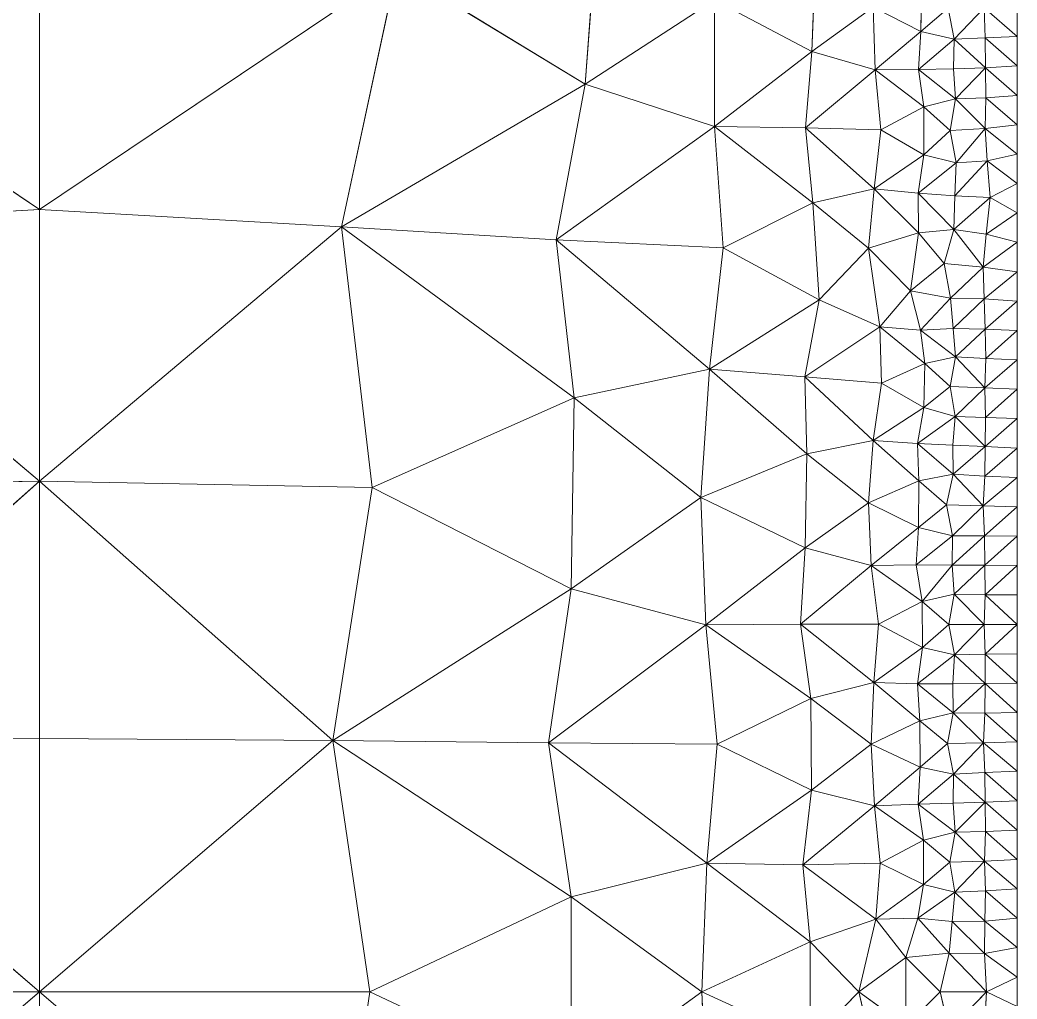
# Model space of a CAD drawing. Header units: metres. Extents: x 0 to 8, y 0 to 4.
# Drawn here: x 6.98 to 8, y 1.992 to 2.994 of the extents above; entities that cross this region are included whole.
import ezdxf

# ---------------------------------------------------------------- set-up
doc = ezdxf.new("R2010")
doc.units = ezdxf.units.M
doc.header["$MEASUREMENT"] = 0
doc.layers.add('losas-1', color=7, linetype='Continuous', lineweight=0)

msp = doc.modelspace()

# ---------------------------------------------------------------- linework, layer by layer
at = {"layer": 'losas-1'}
for p, q in [((8, 0), (8, 4)), ((7, 2.8006), (7, 3.1178)), ((7.5725, 3.1178), (7.5581, 2.9287)), ((7.7937, 3.0567), (7.7901, 2.9621)), ((6.6346, 3.0463), (7, 2.8006)), ((7.3654, 3.0463), (7, 2.8006)), ((7.3089, 2.7827), (7.3654, 3.0463)), ((7.5581, 2.9287), (7.3654, 3.0463)), ((7.9023, 3.0305), (7.9016, 2.9825)), ((7.6904, 3.015), (7.5581, 2.9287)), ((7.6905, 2.8855), (7.6904, 3.015)), ((7.7901, 2.9621), (7.6904, 3.015)), ((7.8528, 3.0075), (7.7901, 2.9621)), ((7.8548, 2.9433), (7.8528, 3.0075)), ((7.9016, 2.9825), (7.8528, 3.0075)), ((7.9296, 3.0065), (7.9016, 2.9825)), ((7.9355, 2.9749), (7.9296, 3.0065)), ((7.9662, 3.0068), (7.9355, 2.9749)), ((7.9662, 3.0068), (8, 2.9774)), ((7.9662, 3.0068), (7.9674, 2.9761)), ((7.9016, 2.9825), (7.8548, 2.9433)), ((7.8991, 2.9438), (7.9016, 2.9825)), ((7.9355, 2.9749), (7.9016, 2.9825)), ((7.9355, 2.9749), (7.8991, 2.9438)), ((7.935, 2.9444), (7.9355, 2.9749)), ((7.9674, 2.9761), (7.9355, 2.9749)), ((7.9355, 2.9749), (7.9677, 2.9456)), ((8, 2.9774), (7.9674, 2.9761)), ((7.9674, 2.9761), (8, 2.9474)), ((7.9674, 2.9761), (7.9677, 2.9456)), ((7.7901, 2.9621), (7.6905, 2.8855)), ((7.7835, 2.884), (7.7901, 2.9621)), ((7.8548, 2.9433), (7.7901, 2.9621)), ((7.8548, 2.9433), (7.7835, 2.884)), ((7.8991, 2.9438), (7.8548, 2.9433)), ((7.8605, 2.8819), (7.8548, 2.9433)), ((7.8548, 2.9433), (7.9045, 2.9055)), ((7.935, 2.9444), (7.8991, 2.9438)), ((7.9045, 2.9055), (7.8991, 2.9438)), ((7.8991, 2.9438), (7.937, 2.9137)), ((7.9677, 2.9456), (7.935, 2.9444)), ((7.937, 2.9137), (7.935, 2.9444)), ((7.9677, 2.9456), (7.937, 2.9137)), ((8, 2.9474), (7.9677, 2.9456)), ((7.9677, 2.9456), (8, 2.9173)), ((7.9677, 2.9456), (7.9681, 2.9149)), ((7.5581, 2.9287), (7.3089, 2.7827)), ((7.5581, 2.9287), (7.5285, 2.7696)), ((7.6905, 2.8855), (7.5581, 2.9287)), ((8, 2.9173), (7.9681, 2.9149)), ((7.937, 2.9137), (7.9045, 2.9055)), ((7.9317, 2.8813), (7.937, 2.9137)), ((7.9681, 2.9149), (7.937, 2.9137)), ((7.937, 2.9137), (7.9674, 2.8834)), ((7.9681, 2.9149), (7.9674, 2.8834)), ((7.9681, 2.9149), (8, 2.8872)), ((7.9045, 2.9055), (7.8605, 2.8819)), ((7.9317, 2.8813), (7.9045, 2.9055)), ((7.9045, 2.9055), (7.9046, 2.8565)), ((8, 2.8872), (7.9674, 2.8834)), ((7.6905, 2.8855), (7.5285, 2.7696)), ((7.6992, 2.7612), (7.6905, 2.8855)), ((7.6905, 2.8855), (7.7912, 2.8072)), ((7.7835, 2.884), (7.6905, 2.8855)), ((7.7912, 2.8072), (7.7835, 2.884)), ((7.7835, 2.884), (7.8539, 2.8215)), ((7.8605, 2.8819), (7.7835, 2.884)), ((7.8539, 2.8215), (7.8605, 2.8819)), ((7.9046, 2.8565), (7.8605, 2.8819)), ((7.9317, 2.8813), (7.9046, 2.8565)), ((7.9674, 2.8834), (7.9317, 2.8813)), ((7.9378, 2.8482), (7.9317, 2.8813)), ((7.9674, 2.8834), (7.9378, 2.8482)), ((7.9674, 2.8834), (8, 2.8571)), ((7.9674, 2.8834), (7.9695, 2.8503)), ((7.9046, 2.8565), (7.8539, 2.8215)), ((7.8987, 2.8171), (7.9046, 2.8565)), ((7.9378, 2.8482), (7.9046, 2.8565)), ((8, 2.8571), (7.9695, 2.8503)), ((7.9378, 2.8482), (7.8987, 2.8171)), ((7.9695, 2.8503), (7.9362, 2.8145)), ((7.9362, 2.8145), (7.9378, 2.8482)), ((7.9695, 2.8503), (7.9378, 2.8482)), ((7.9695, 2.8503), (8, 2.8271)), ((7.9695, 2.8503), (7.9724, 2.8128)), ((8, 2.8271), (7.9724, 2.8128)), ((7.8539, 2.8215), (7.7912, 2.8072)), ((7.8539, 2.8215), (7.8482, 2.7608)), ((7.8992, 2.7766), (7.8539, 2.8215)), ((7.8987, 2.8171), (7.8539, 2.8215)), ((7.8992, 2.7766), (7.8987, 2.8171)), ((7.8987, 2.8171), (7.9352, 2.7801)), ((7.9362, 2.8145), (7.8987, 2.8171)), ((7.7912, 2.8072), (7.6992, 2.7612)), ((7.8482, 2.7608), (7.7912, 2.8072)), ((7.7912, 2.8072), (7.7977, 2.7079)), ((7.9352, 2.7801), (7.9362, 2.8145)), ((7.9724, 2.8128), (7.9352, 2.7801)), ((7.9724, 2.8128), (7.9362, 2.8145)), ((7.9724, 2.8128), (7.9683, 2.7754)), ((8, 2.797), (7.9724, 2.8128)), ((7, 2.8006), (6.6911, 2.7827)), ((7, 2.5225), (7, 2.8006)), ((7.3089, 2.7827), (7, 2.8006)), ((8, 2.797), (7.9683, 2.7754)), ((6.6911, 2.7827), (7, 2.5225)), ((7, 2.5225), (7.3089, 2.7827)), ((7.3089, 2.7827), (7.5469, 2.6076)), ((7.5285, 2.7696), (7.3089, 2.7827)), ((7.3089, 2.7827), (7.3403, 2.516)), ((7.8992, 2.7766), (7.8482, 2.7608)), ((7.8992, 2.7766), (7.891, 2.7174)), ((7.9352, 2.7801), (7.8992, 2.7766)), ((7.9256, 2.7454), (7.8992, 2.7766)), ((7.9352, 2.7801), (7.9256, 2.7454)), ((7.9352, 2.7801), (7.9652, 2.7416)), ((7.9683, 2.7754), (7.9352, 2.7801)), ((7.9683, 2.7754), (7.9652, 2.7416)), ((8, 2.7669), (7.9683, 2.7754)), ((7.5285, 2.7696), (7.6854, 2.637)), ((7.6992, 2.7612), (7.5285, 2.7696)), ((7.5285, 2.7696), (7.5469, 2.6076)), ((7.9652, 2.7416), (8, 2.7669)), ((7.6854, 2.637), (7.6992, 2.7612)), ((7.7977, 2.7079), (7.6992, 2.7612)), ((7.8482, 2.7608), (7.7977, 2.7079)), ((7.8482, 2.7608), (7.8597, 2.6804)), ((7.891, 2.7174), (7.8482, 2.7608)), ((7.9256, 2.7454), (7.891, 2.7174)), ((7.932, 2.7097), (7.9256, 2.7454)), ((7.9652, 2.7416), (7.9256, 2.7454)), ((7.9652, 2.7416), (7.932, 2.7097)), ((8, 2.7368), (7.9652, 2.7416)), ((7.9652, 2.7416), (7.9663, 2.7091)), ((7.9663, 2.7091), (8, 2.7368)), ((7.8597, 2.6804), (7.891, 2.7174)), ((7.9011, 2.6771), (7.891, 2.7174)), ((7.932, 2.7097), (7.891, 2.7174)), ((7.7977, 2.7079), (7.6854, 2.637)), ((7.7977, 2.7079), (7.7828, 2.6294)), ((7.8597, 2.6804), (7.7977, 2.7079)), ((7.932, 2.7097), (7.9011, 2.6771)), ((7.9346, 2.6787), (7.932, 2.7097)), ((7.9663, 2.7091), (7.932, 2.7097)), ((7.9663, 2.7091), (7.9346, 2.6787)), ((8, 2.7068), (7.9663, 2.7091)), ((7.9663, 2.7091), (7.9673, 2.6782)), ((7.9673, 2.6782), (8, 2.7068)), ((7.8597, 2.6804), (7.7828, 2.6294)), ((7.8612, 2.6229), (7.8597, 2.6804)), ((7.8597, 2.6804), (7.9055, 2.6428)), ((7.9011, 2.6771), (7.8597, 2.6804)), ((7.9346, 2.6787), (7.9011, 2.6771)), ((7.9055, 2.6428), (7.9011, 2.6771)), ((7.9011, 2.6771), (7.9371, 2.6496)), ((7.9371, 2.6496), (7.9346, 2.6787)), ((7.9673, 2.6782), (7.9346, 2.6787)), ((7.9673, 2.6782), (7.9371, 2.6496)), ((8, 2.6767), (7.9673, 2.6782)), ((7.9673, 2.6782), (7.968, 2.6481)), ((7.968, 2.6481), (8, 2.6767)), ((7.9055, 2.6428), (7.8612, 2.6229)), ((7.9055, 2.6428), (7.9045, 2.5977)), ((7.9371, 2.6496), (7.9055, 2.6428)), ((7.9315, 2.6195), (7.9055, 2.6428)), ((7.9315, 2.6195), (7.9371, 2.6496)), ((7.9371, 2.6496), (7.9669, 2.618)), ((7.968, 2.6481), (7.9371, 2.6496)), ((7.968, 2.6481), (7.9669, 2.618)), ((7.9669, 2.618), (8, 2.6466)), ((8, 2.6466), (7.968, 2.6481)), ((7.5469, 2.6076), (7.6854, 2.637)), ((7.6854, 2.637), (7.6766, 2.5059)), ((7.7848, 2.5503), (7.6854, 2.637)), ((7.7828, 2.6294), (7.6854, 2.637)), ((7.7828, 2.6294), (7.8527, 2.5641)), ((7.8612, 2.6229), (7.7828, 2.6294)), ((7.7828, 2.6294), (7.7848, 2.5503)), ((7.8527, 2.5641), (7.8612, 2.6229)), ((7.9045, 2.5977), (7.8612, 2.6229)), ((7.9315, 2.6195), (7.9045, 2.5977)), ((7.9366, 2.5888), (7.9315, 2.6195)), ((7.9669, 2.618), (7.9315, 2.6195)), ((7.9669, 2.618), (7.9366, 2.5888)), ((8, 2.6165), (7.9669, 2.618)), ((7.9669, 2.618), (7.9678, 2.5878)), ((7.9678, 2.5878), (8, 2.6165)), ((7.5469, 2.6076), (7.3403, 2.516)), ((7.5469, 2.6076), (7.544, 2.4123)), ((7.6766, 2.5059), (7.5469, 2.6076)), ((7.9045, 2.5977), (7.8527, 2.5641)), ((7.898, 2.5611), (7.9045, 2.5977)), ((7.9366, 2.5888), (7.9045, 2.5977)), ((7.9366, 2.5888), (7.898, 2.5611)), ((7.9343, 2.5594), (7.9366, 2.5888)), ((7.9366, 2.5888), (7.9674, 2.5579)), ((7.9678, 2.5878), (7.9366, 2.5888)), ((7.9678, 2.5878), (7.9674, 2.5579)), ((7.9674, 2.5579), (8, 2.5865)), ((8, 2.5865), (7.9678, 2.5878)), ((7.7848, 2.5503), (7.8527, 2.5641)), ((7.8527, 2.5641), (7.8479, 2.5004)), ((7.8996, 2.5229), (7.8527, 2.5641)), ((7.898, 2.5611), (7.8527, 2.5641)), ((7.8996, 2.5229), (7.898, 2.5611)), ((7.898, 2.5611), (7.9345, 2.5295)), ((7.9343, 2.5594), (7.898, 2.5611)), ((7.7848, 2.5503), (7.6766, 2.5059)), ((7.7848, 2.5503), (7.7833, 2.4544)), ((7.8479, 2.5004), (7.7848, 2.5503)), ((7.9345, 2.5295), (7.9343, 2.5594)), ((7.9674, 2.5579), (7.9343, 2.5594)), ((7.9674, 2.5579), (7.9345, 2.5295)), ((7.9674, 2.5579), (7.9669, 2.5277)), ((7.9669, 2.5277), (8, 2.5564)), ((8, 2.5564), (7.9674, 2.5579)), ((7, 2.5225), (6.6597, 2.516)), ((7, 2.5225), (6.6999, 2.2572)), ((7, 2.259), (7, 2.5225)), ((7, 2.5225), (7.3001, 2.2572)), ((7.3403, 2.516), (7, 2.5225)), ((7.8996, 2.5229), (7.8479, 2.5004)), ((7.8996, 2.5229), (7.8992, 2.475)), ((7.9345, 2.5295), (7.8996, 2.5229)), ((7.9279, 2.4983), (7.8996, 2.5229)), ((7.9345, 2.5295), (7.9279, 2.4983)), ((7.9345, 2.5295), (7.9655, 2.4972)), ((7.9669, 2.5277), (7.9345, 2.5295)), ((7.9669, 2.5277), (7.9655, 2.4972)), ((7.9655, 2.4972), (8, 2.5263)), ((8, 2.5263), (7.9669, 2.5277)), ((7.3001, 2.2572), (7.3403, 2.516)), ((7.544, 2.4123), (7.3403, 2.516)), ((7.6766, 2.5059), (7.544, 2.4123)), ((7.6816, 2.3754), (7.6766, 2.5059)), ((7.7833, 2.4544), (7.6766, 2.5059)), ((7.8479, 2.5004), (7.7833, 2.4544)), ((7.8509, 2.4363), (7.8479, 2.5004)), ((7.8992, 2.475), (7.8479, 2.5004)), ((7.9279, 2.4983), (7.8992, 2.475)), ((7.9341, 2.4666), (7.9279, 2.4983)), ((7.9655, 2.4972), (7.9279, 2.4983)), ((7.9655, 2.4972), (7.9341, 2.4666)), ((8, 2.4962), (7.9655, 2.4972)), ((7.9655, 2.4972), (7.9667, 2.4666)), ((7.9667, 2.4666), (8, 2.4962)), ((7.8992, 2.475), (7.8509, 2.4363)), ((7.8992, 2.475), (7.8969, 2.4367)), ((7.9341, 2.4666), (7.8992, 2.475)), ((7.9341, 2.4666), (7.8969, 2.4367)), ((7.9336, 2.4366), (7.9341, 2.4666)), ((7.9667, 2.4666), (7.9336, 2.4366)), ((7.9667, 2.4666), (7.9341, 2.4666)), ((8, 2.4662), (7.9667, 2.4666)), ((7.9667, 2.4666), (7.967, 2.4364)), ((7.967, 2.4364), (8, 2.4662)), ((7.7833, 2.4544), (7.6816, 2.3754)), ((7.7833, 2.4544), (7.7784, 2.3763)), ((7.8509, 2.4363), (7.7833, 2.4544)), ((7.8509, 2.4363), (7.7784, 2.3763)), ((7.8969, 2.4367), (7.8509, 2.4363)), ((7.8581, 2.376), (7.8509, 2.4363)), ((7.8509, 2.4363), (7.9028, 2.3993)), ((7.9336, 2.4366), (7.8969, 2.4367)), ((7.8969, 2.4367), (7.9028, 2.3993)), ((7.9336, 2.4366), (7.9028, 2.3993)), ((7.9357, 2.4068), (7.9336, 2.4366)), ((7.967, 2.4364), (7.9336, 2.4366)), ((7.967, 2.4364), (7.9357, 2.4068)), ((7.9674, 2.4062), (7.967, 2.4364)), ((8, 2.4361), (7.967, 2.4364)), ((7.9674, 2.4062), (8, 2.4361)), ((7.544, 2.4123), (7.3001, 2.2572)), ((7.544, 2.4123), (7.5208, 2.2548)), ((7.6816, 2.3754), (7.544, 2.4123)), ((7.9028, 2.3993), (7.8581, 2.376)), ((7.9028, 2.3993), (7.9357, 2.4068)), ((7.9302, 2.3758), (7.9028, 2.3993)), ((7.9028, 2.3993), (7.9032, 2.3524)), ((7.9357, 2.4068), (7.9302, 2.3758)), ((7.9357, 2.4068), (7.9664, 2.3758)), ((7.9674, 2.4062), (7.9357, 2.4068)), ((7.9664, 2.3758), (7.9674, 2.4062)), ((8, 2.406), (7.9674, 2.4062)), ((7.9674, 2.4062), (8, 2.3759)), ((7.6816, 2.3754), (7.5208, 2.2548)), ((7.7784, 2.3763), (7.6816, 2.3754)), ((7.6933, 2.2534), (7.6816, 2.3754)), ((7.7889, 2.2999), (7.6816, 2.3754)), ((7.7784, 2.3763), (7.8534, 2.3163)), ((7.8581, 2.376), (7.7784, 2.3763)), ((7.7784, 2.3763), (7.7889, 2.2999)), ((7.8534, 2.3163), (7.8581, 2.376)), ((7.9032, 2.3524), (7.8581, 2.376)), ((7.9302, 2.3758), (7.9032, 2.3524)), ((7.9664, 2.3758), (7.9302, 2.3758)), ((7.9302, 2.3758), (7.936, 2.3448)), ((7.9664, 2.3758), (7.936, 2.3448)), ((8, 2.3759), (7.9664, 2.3758)), ((7.9675, 2.3455), (7.9664, 2.3758)), ((7.9675, 2.3455), (8, 2.3759)), ((7.9032, 2.3524), (7.8534, 2.3163)), ((7.9032, 2.3524), (7.8981, 2.3152)), ((7.936, 2.3448), (7.9032, 2.3524)), ((7.936, 2.3448), (7.8981, 2.3152)), ((7.9342, 2.3152), (7.936, 2.3448)), ((7.936, 2.3448), (7.9675, 2.3455)), ((7.936, 2.3448), (7.9673, 2.3154)), ((7.9675, 2.3455), (7.9673, 2.3154)), ((8, 2.3459), (7.9675, 2.3455)), ((7.9675, 2.3455), (8, 2.3158)), ((7.7889, 2.2999), (7.8534, 2.3163)), ((7.8534, 2.3163), (7.8508, 2.2532)), ((7.9007, 2.2773), (7.8534, 2.3163)), ((7.8981, 2.3152), (7.8534, 2.3163)), ((8, 2.3158), (7.9673, 2.3154)), ((7.8981, 2.3152), (7.9348, 2.2853)), ((7.9342, 2.3152), (7.8981, 2.3152)), ((7.8981, 2.3152), (7.9007, 2.2773)), ((7.9673, 2.3154), (7.9342, 2.3152)), ((7.9348, 2.2853), (7.9342, 2.3152)), ((7.9673, 2.3154), (7.9348, 2.2853)), ((7.9673, 2.3154), (7.9671, 2.2852)), ((7.9673, 2.3154), (8, 2.2857)), ((7.7889, 2.2999), (7.6933, 2.2534)), ((7.8508, 2.2532), (7.7889, 2.2999)), ((7.7889, 2.2999), (7.7898, 2.2063)), ((7.9007, 2.2773), (7.9348, 2.2853)), ((7.9348, 2.2853), (7.9288, 2.2539)), ((7.9348, 2.2853), (7.9658, 2.2547)), ((7.9671, 2.2852), (7.9348, 2.2853)), ((7.9671, 2.2852), (7.9658, 2.2547)), ((8, 2.2857), (7.9671, 2.2852)), ((7.9671, 2.2852), (8, 2.2556)), ((7.9007, 2.2773), (7.8508, 2.2532)), ((7.9288, 2.2539), (7.9007, 2.2773)), ((7.9007, 2.2773), (7.9009, 2.2297)), ((7, 2.259), (6.6999, 2.2572)), ((6.6999, 2.2572), (7, 2)), ((7, 2), (7, 2.259)), ((7.3001, 2.2572), (7, 2.259)), ((7, 2), (7.3001, 2.2572)), ((7.3001, 2.2572), (7.338, 2)), ((7.5439, 2.097), (7.3001, 2.2572)), ((7.5208, 2.2548), (7.3001, 2.2572)), ((7.5208, 2.2548), (7.6828, 2.1315)), ((7.6933, 2.2534), (7.5208, 2.2548)), ((7.5208, 2.2548), (7.5439, 2.097)), ((7.9658, 2.2547), (7.9288, 2.2539)), ((7.9658, 2.2547), (7.9351, 2.2227)), ((8, 2.2556), (7.9658, 2.2547)), ((7.9658, 2.2547), (8, 2.2256)), ((7.9658, 2.2547), (7.9672, 2.2242)), ((7.6828, 2.1315), (7.6933, 2.2534)), ((7.7898, 2.2063), (7.6933, 2.2534)), ((7.8508, 2.2532), (7.7898, 2.2063)), ((7.8543, 2.1903), (7.8508, 2.2532)), ((7.9009, 2.2297), (7.8508, 2.2532)), ((7.9288, 2.2539), (7.9009, 2.2297)), ((7.9351, 2.2227), (7.9288, 2.2539)), ((7.9009, 2.2297), (7.8543, 2.1903)), ((7.8987, 2.1919), (7.9009, 2.2297)), ((7.9351, 2.2227), (7.9009, 2.2297)), ((7.9672, 2.2242), (7.9351, 2.2227)), ((8, 2.2256), (7.9672, 2.2242)), ((7.9672, 2.2242), (8, 2.1955)), ((7.9672, 2.2242), (7.9675, 2.1941)), ((7.9351, 2.2227), (7.8987, 2.1919)), ((7.9346, 2.1928), (7.9351, 2.2227)), ((7.9351, 2.2227), (7.9675, 2.1941)), ((7.7898, 2.2063), (7.6828, 2.1315)), ((7.7898, 2.2063), (7.7809, 2.1299)), ((7.8543, 2.1903), (7.7898, 2.2063)), ((7.9675, 2.1941), (7.9346, 2.1928)), ((7.9675, 2.1941), (7.9366, 2.1633)), ((8, 2.1955), (7.9675, 2.1941)), ((7.9675, 2.1941), (8, 2.1654)), ((7.9675, 2.1941), (7.9678, 2.164)), ((7.8543, 2.1903), (7.7809, 2.1299)), ((7.8987, 2.1919), (7.8543, 2.1903)), ((7.8601, 2.1317), (7.8543, 2.1903)), ((7.8543, 2.1903), (7.9043, 2.1551)), ((7.9346, 2.1928), (7.8987, 2.1919)), ((7.9043, 2.1551), (7.8987, 2.1919)), ((7.8987, 2.1919), (7.9366, 2.1633)), ((7.9366, 2.1633), (7.9346, 2.1928)), ((7.9366, 2.1633), (7.9043, 2.1551)), ((7.9366, 2.1633), (7.9311, 2.1325)), ((7.9678, 2.164), (7.9366, 2.1633)), ((7.9366, 2.1633), (7.9668, 2.1337)), ((7.9678, 2.164), (7.9668, 2.1337)), ((8, 2.1654), (7.9678, 2.164)), ((7.9678, 2.164), (8, 2.1353)), ((7.9043, 2.1551), (7.8601, 2.1317)), ((7.9311, 2.1325), (7.9043, 2.1551)), ((7.9043, 2.1551), (7.9043, 2.1096)), ((7.9311, 2.1325), (7.9043, 2.1096)), ((7.9668, 2.1337), (7.9311, 2.1325)), ((7.9363, 2.1019), (7.9311, 2.1325)), ((7.9668, 2.1337), (7.9363, 2.1019)), ((8, 2.1353), (7.9668, 2.1337)), ((7.9668, 2.1337), (8, 2.1053)), ((7.9668, 2.1337), (7.9677, 2.1032)), ((7.5439, 2.097), (7.6828, 2.1315)), ((7.6828, 2.1315), (7.6777, 2)), ((7.6828, 2.1315), (7.7884, 2.0509)), ((7.7809, 2.1299), (7.6828, 2.1315)), ((7.7809, 2.1299), (7.8601, 2.1317)), ((7.7884, 2.0509), (7.7809, 2.1299)), ((7.7809, 2.1299), (7.8555, 2.0741)), ((7.8555, 2.0741), (7.8601, 2.1317)), ((7.9043, 2.1096), (7.8601, 2.1317)), ((7.9043, 2.1096), (7.8555, 2.0741)), ((7.8986, 2.0752), (7.9043, 2.1096)), ((7.9363, 2.1019), (7.8986, 2.0752)), ((7.9363, 2.1019), (7.9043, 2.1096)), ((7.9335, 2.072), (7.9363, 2.1019)), ((7.9677, 2.1032), (7.9363, 2.1019)), ((7.9363, 2.1019), (7.9671, 2.0723)), ((7.9677, 2.1032), (7.9671, 2.0723)), ((8, 2.1053), (7.9677, 2.1032)), ((7.9677, 2.1032), (8, 2.0752)), ((7.5439, 2.097), (7.338, 2)), ((7.6777, 2), (7.5439, 2.097)), ((7.5439, 2.097), (7.5439, 1.903)), ((7.8555, 2.0741), (7.7884, 2.0509)), ((7.8555, 2.0741), (7.838, 2)), ((7.8986, 2.0752), (7.8555, 2.0741)), ((7.8862, 2.035), (7.8555, 2.0741)), ((7.8986, 2.0752), (7.8862, 2.035)), ((7.8986, 2.0752), (7.9304, 2.0395)), ((7.9335, 2.072), (7.8986, 2.0752)), ((7.9304, 2.0395), (7.9335, 2.072)), ((7.9671, 2.0723), (7.9335, 2.072)), ((7.9335, 2.072), (7.9667, 2.0392)), ((7.9671, 2.0723), (7.9667, 2.0392)), ((8, 2.0752), (7.9671, 2.0723)), ((7.9671, 2.0723), (8, 2.0451)), ((7.7884, 2.0509), (7.6777, 2)), ((7.838, 2), (7.7884, 2.0509)), ((7.7884, 2.0509), (7.7884, 1.9491)), ((8, 2.0451), (7.9667, 2.0392)), ((7.8862, 2.035), (7.838, 2)), ((7.9304, 2.0395), (7.8862, 2.035)), ((7.9215, 2), (7.8862, 2.035)), ((7.8862, 2.035), (7.8862, 1.965)), ((7.9304, 2.0395), (7.9215, 2)), ((7.9304, 2.0395), (7.9687, 2)), ((7.9667, 2.0392), (7.9304, 2.0395)), ((7.9667, 2.0392), (8, 2.015)), ((7.9667, 2.0392), (7.9687, 2)), ((8, 2.015), (7.9687, 2)), ((7, 2), (6.662, 2)), ((7, 2), (6.6999, 1.7428)), ((7, 1.741), (7, 2)), ((7, 2), (7.3001, 1.7428)), ((7.338, 2), (7, 2)), ((7.3001, 1.7428), (7.338, 2)), ((7.5439, 1.903), (7.338, 2)), ((7.6777, 2), (7.5439, 1.903)), ((7.6828, 1.8685), (7.6777, 2)), ((7.7884, 1.9491), (7.6777, 2)), ((7.838, 2), (7.7884, 1.9491)), ((7.8555, 1.9259), (7.838, 2)), ((7.8862, 1.965), (7.838, 2)), ((7.9215, 2), (7.8862, 1.965)), ((7.9304, 1.9605), (7.9215, 2)), ((7.9687, 2), (7.9215, 2)), ((7.9687, 2), (7.9304, 1.9605)), ((7.9687, 2), (7.9667, 1.9608)), ((8, 1.985), (7.9687, 2))]:
    msp.add_line(p, q, dxfattribs=at)
for points in [[(6.6346, 3.0463), (7, 2.8006), (7, 3.1178)], [(7, 2.8006), (7.3654, 3.0463), (7, 3.1178)], [(7.5581, 2.9287), (7.5725, 3.1178), (7.3654, 3.0463)], [(7.5581, 2.9287), (7.6904, 3.015), (7.5725, 3.1178)], [(7.7901, 2.9621), (7.7937, 3.0567), (7.6904, 3.015)], [(7.7901, 2.9621), (7.8528, 3.0075), (7.7937, 3.0567)], [(6.6911, 2.7827), (7, 2.8006), (6.6346, 3.0463)], [(7, 2.8006), (7.3089, 2.7827), (7.3654, 3.0463)], [(7.3654, 3.0463), (7.3089, 2.7827), (7.5581, 2.9287)], [(7.9016, 2.9825), (7.9023, 3.0305), (7.8528, 3.0075)], [(7.9016, 2.9825), (7.9296, 3.0065), (7.9023, 3.0305)], [(7.5581, 2.9287), (7.6905, 2.8855), (7.6904, 3.015)], [(7.6904, 3.015), (7.6905, 2.8855), (7.7901, 2.9621)], [(7.7901, 2.9621), (7.8548, 2.9433), (7.8528, 3.0075)], [(7.8548, 2.9433), (7.9016, 2.9825), (7.8528, 3.0075)], [(7.9016, 2.9825), (7.9355, 2.9749), (7.9296, 3.0065)], [(7.9355, 2.9749), (7.9662, 3.0068), (7.9296, 3.0065)], [(7.9355, 2.9749), (7.9674, 2.9761), (7.9662, 3.0068)], [(8, 2.9774), (7.9662, 3.0068), (7.9674, 2.9761)], [(7.8548, 2.9433), (7.8991, 2.9438), (7.9016, 2.9825)], [(7.8991, 2.9438), (7.9355, 2.9749), (7.9016, 2.9825)], [(7.8991, 2.9438), (7.935, 2.9444), (7.9355, 2.9749)], [(7.935, 2.9444), (7.9677, 2.9456), (7.9355, 2.9749)], [(7.9355, 2.9749), (7.9677, 2.9456), (7.9674, 2.9761)], [(8, 2.9474), (7.9674, 2.9761), (7.9677, 2.9456)], [(7.7901, 2.9621), (7.6905, 2.8855), (7.7835, 2.884)], [(7.7835, 2.884), (7.8548, 2.9433), (7.7901, 2.9621)], [(7.7835, 2.884), (7.8605, 2.8819), (7.8548, 2.9433)], [(7.8548, 2.9433), (7.9045, 2.9055), (7.8991, 2.9438)], [(7.8605, 2.8819), (7.9045, 2.9055), (7.8548, 2.9433)], [(7.8991, 2.9438), (7.937, 2.9137), (7.935, 2.9444)], [(7.9045, 2.9055), (7.937, 2.9137), (7.8991, 2.9438)], [(7.937, 2.9137), (7.9677, 2.9456), (7.935, 2.9444)], [(7.937, 2.9137), (7.9681, 2.9149), (7.9677, 2.9456)], [(8, 2.9173), (7.9677, 2.9456), (7.9681, 2.9149)], [(7.5581, 2.9287), (7.3089, 2.7827), (7.5285, 2.7696)], [(7.5285, 2.7696), (7.6905, 2.8855), (7.5581, 2.9287)], [(7.9317, 2.8813), (7.937, 2.9137), (7.9045, 2.9055)], [(7.9317, 2.8813), (7.9674, 2.8834), (7.937, 2.9137)], [(7.937, 2.9137), (7.9674, 2.8834), (7.9681, 2.9149)], [(8, 2.8872), (7.9681, 2.9149), (7.9674, 2.8834)], [(7.9046, 2.8565), (7.9045, 2.9055), (7.8605, 2.8819)], [(7.9046, 2.8565), (7.9317, 2.8813), (7.9045, 2.9055)], [(7.5285, 2.7696), (7.6992, 2.7612), (7.6905, 2.8855)], [(7.6905, 2.8855), (7.7912, 2.8072), (7.7835, 2.884)], [(7.6992, 2.7612), (7.7912, 2.8072), (7.6905, 2.8855)], [(7.7835, 2.884), (7.8539, 2.8215), (7.8605, 2.8819)], [(7.7912, 2.8072), (7.8539, 2.8215), (7.7835, 2.884)], [(7.8539, 2.8215), (7.9046, 2.8565), (7.8605, 2.8819)], [(7.9046, 2.8565), (7.9378, 2.8482), (7.9317, 2.8813)], [(7.9378, 2.8482), (7.9674, 2.8834), (7.9317, 2.8813)], [(7.9378, 2.8482), (7.9695, 2.8503), (7.9674, 2.8834)], [(8, 2.8571), (7.9674, 2.8834), (7.9695, 2.8503)], [(7.8539, 2.8215), (7.8987, 2.8171), (7.9046, 2.8565)], [(7.8987, 2.8171), (7.9378, 2.8482), (7.9046, 2.8565)], [(7.8987, 2.8171), (7.9362, 2.8145), (7.9378, 2.8482)], [(7.9362, 2.8145), (7.9724, 2.8128), (7.9695, 2.8503)], [(7.9362, 2.8145), (7.9695, 2.8503), (7.9378, 2.8482)], [(7.9724, 2.8128), (8, 2.8271), (7.9695, 2.8503)], [(7.8482, 2.7608), (7.8539, 2.8215), (7.7912, 2.8072)], [(7.8539, 2.8215), (7.8482, 2.7608), (7.8992, 2.7766)], [(7.8539, 2.8215), (7.8992, 2.7766), (7.8987, 2.8171)], [(7.8987, 2.8171), (7.9352, 2.7801), (7.9362, 2.8145)], [(7.8992, 2.7766), (7.9352, 2.7801), (7.8987, 2.8171)], [(7.7977, 2.7079), (7.7912, 2.8072), (7.6992, 2.7612)], [(7.7977, 2.7079), (7.8482, 2.7608), (7.7912, 2.8072)], [(7.9352, 2.7801), (7.9724, 2.8128), (7.9362, 2.8145)], [(7.9352, 2.7801), (7.9683, 2.7754), (7.9724, 2.8128)], [(7.9683, 2.7754), (8, 2.797), (7.9724, 2.8128)], [(6.6911, 2.7827), (7, 2.5225), (7, 2.8006)], [(7, 2.5225), (7.3089, 2.7827), (7, 2.8006)], [(6.6597, 2.516), (7, 2.5225), (6.6911, 2.7827)], [(7.3403, 2.516), (7.3089, 2.7827), (7, 2.5225)], [(7.3089, 2.7827), (7.5469, 2.6076), (7.5285, 2.7696)], [(7.3403, 2.516), (7.5469, 2.6076), (7.3089, 2.7827)], [(7.891, 2.7174), (7.8992, 2.7766), (7.8482, 2.7608)], [(7.891, 2.7174), (7.9256, 2.7454), (7.8992, 2.7766)], [(7.9256, 2.7454), (7.9352, 2.7801), (7.8992, 2.7766)], [(7.9256, 2.7454), (7.9652, 2.7416), (7.9352, 2.7801)], [(7.9352, 2.7801), (7.9652, 2.7416), (7.9683, 2.7754)], [(7.9652, 2.7416), (8, 2.7669), (7.9683, 2.7754)], [(7.5285, 2.7696), (7.6854, 2.637), (7.6992, 2.7612)], [(7.5469, 2.6076), (7.6854, 2.637), (7.5285, 2.7696)], [(7.6992, 2.7612), (7.6854, 2.637), (7.7977, 2.7079)], [(7.7977, 2.7079), (7.8597, 2.6804), (7.8482, 2.7608)], [(7.8482, 2.7608), (7.8597, 2.6804), (7.891, 2.7174)], [(7.891, 2.7174), (7.932, 2.7097), (7.9256, 2.7454)], [(7.932, 2.7097), (7.9652, 2.7416), (7.9256, 2.7454)], [(7.932, 2.7097), (7.9663, 2.7091), (7.9652, 2.7416)], [(7.9663, 2.7091), (8, 2.7368), (7.9652, 2.7416)], [(7.8597, 2.6804), (7.9011, 2.6771), (7.891, 2.7174)], [(7.9011, 2.6771), (7.932, 2.7097), (7.891, 2.7174)], [(7.7977, 2.7079), (7.6854, 2.637), (7.7828, 2.6294)], [(7.7828, 2.6294), (7.8597, 2.6804), (7.7977, 2.7079)], [(7.9011, 2.6771), (7.9346, 2.6787), (7.932, 2.7097)], [(7.9346, 2.6787), (7.9663, 2.7091), (7.932, 2.7097)], [(7.9346, 2.6787), (7.9673, 2.6782), (7.9663, 2.7091)], [(7.9673, 2.6782), (8, 2.7068), (7.9663, 2.7091)], [(7.7828, 2.6294), (7.8612, 2.6229), (7.8597, 2.6804)], [(7.8597, 2.6804), (7.9055, 2.6428), (7.9011, 2.6771)], [(7.8612, 2.6229), (7.9055, 2.6428), (7.8597, 2.6804)], [(7.9011, 2.6771), (7.9371, 2.6496), (7.9346, 2.6787)], [(7.9055, 2.6428), (7.9371, 2.6496), (7.9011, 2.6771)], [(7.9371, 2.6496), (7.9673, 2.6782), (7.9346, 2.6787)], [(7.9371, 2.6496), (7.968, 2.6481), (7.9673, 2.6782)], [(7.968, 2.6481), (8, 2.6767), (7.9673, 2.6782)], [(7.9045, 2.5977), (7.9055, 2.6428), (7.8612, 2.6229)], [(7.9045, 2.5977), (7.9315, 2.6195), (7.9055, 2.6428)], [(7.9315, 2.6195), (7.9371, 2.6496), (7.9055, 2.6428)], [(7.9315, 2.6195), (7.9669, 2.618), (7.9371, 2.6496)], [(7.9371, 2.6496), (7.9669, 2.618), (7.968, 2.6481)], [(7.9669, 2.618), (8, 2.6466), (7.968, 2.6481)], [(7.6766, 2.5059), (7.6854, 2.637), (7.5469, 2.6076)], [(7.6854, 2.637), (7.6766, 2.5059), (7.7848, 2.5503)], [(7.6854, 2.637), (7.7848, 2.5503), (7.7828, 2.6294)], [(7.7828, 2.6294), (7.8527, 2.5641), (7.8612, 2.6229)], [(7.7848, 2.5503), (7.8527, 2.5641), (7.7828, 2.6294)], [(7.8612, 2.6229), (7.8527, 2.5641), (7.9045, 2.5977)], [(7.9045, 2.5977), (7.9366, 2.5888), (7.9315, 2.6195)], [(7.9366, 2.5888), (7.9669, 2.618), (7.9315, 2.6195)], [(7.9366, 2.5888), (7.9678, 2.5878), (7.9669, 2.618)], [(7.9678, 2.5878), (8, 2.6165), (7.9669, 2.618)], [(7.544, 2.4123), (7.5469, 2.6076), (7.3403, 2.516)], [(7.544, 2.4123), (7.6766, 2.5059), (7.5469, 2.6076)], [(7.9045, 2.5977), (7.8527, 2.5641), (7.898, 2.5611)], [(7.898, 2.5611), (7.9366, 2.5888), (7.9045, 2.5977)], [(7.898, 2.5611), (7.9343, 2.5594), (7.9366, 2.5888)], [(7.9343, 2.5594), (7.9674, 2.5579), (7.9366, 2.5888)], [(7.9366, 2.5888), (7.9674, 2.5579), (7.9678, 2.5878)], [(7.9674, 2.5579), (8, 2.5865), (7.9678, 2.5878)], [(7.8479, 2.5004), (7.8527, 2.5641), (7.7848, 2.5503)], [(7.8527, 2.5641), (7.8479, 2.5004), (7.8996, 2.5229)], [(7.8527, 2.5641), (7.8996, 2.5229), (7.898, 2.5611)], [(7.898, 2.5611), (7.9345, 2.5295), (7.9343, 2.5594)], [(7.8996, 2.5229), (7.9345, 2.5295), (7.898, 2.5611)], [(7.7833, 2.4544), (7.7848, 2.5503), (7.6766, 2.5059)], [(7.7833, 2.4544), (7.8479, 2.5004), (7.7848, 2.5503)], [(7.9345, 2.5295), (7.9674, 2.5579), (7.9343, 2.5594)], [(7.9345, 2.5295), (7.9669, 2.5277), (7.9674, 2.5579)], [(7.9669, 2.5277), (8, 2.5564), (7.9674, 2.5579)], [(6.6999, 2.2572), (7, 2.5225), (6.6597, 2.516)], [(6.6999, 2.2572), (7, 2.259), (7, 2.5225)], [(7, 2.5225), (7.3001, 2.2572), (7.3403, 2.516)], [(7, 2.259), (7.3001, 2.2572), (7, 2.5225)], [(7.8992, 2.475), (7.8996, 2.5229), (7.8479, 2.5004)], [(7.8992, 2.475), (7.9279, 2.4983), (7.8996, 2.5229)], [(7.9279, 2.4983), (7.9345, 2.5295), (7.8996, 2.5229)], [(7.9279, 2.4983), (7.9655, 2.4972), (7.9345, 2.5295)], [(7.9345, 2.5295), (7.9655, 2.4972), (7.9669, 2.5277)], [(7.9655, 2.4972), (8, 2.5263), (7.9669, 2.5277)], [(7.3403, 2.516), (7.3001, 2.2572), (7.544, 2.4123)], [(7.544, 2.4123), (7.6816, 2.3754), (7.6766, 2.5059)], [(7.6816, 2.3754), (7.7833, 2.4544), (7.6766, 2.5059)], [(7.7833, 2.4544), (7.8509, 2.4363), (7.8479, 2.5004)], [(7.8479, 2.5004), (7.8509, 2.4363), (7.8992, 2.475)], [(7.8992, 2.475), (7.9341, 2.4666), (7.9279, 2.4983)], [(7.9341, 2.4666), (7.9655, 2.4972), (7.9279, 2.4983)], [(7.9341, 2.4666), (7.9667, 2.4666), (7.9655, 2.4972)], [(7.9667, 2.4666), (8, 2.4962), (7.9655, 2.4972)], [(7.8992, 2.475), (7.8509, 2.4363), (7.8969, 2.4367)], [(7.8969, 2.4367), (7.9341, 2.4666), (7.8992, 2.475)], [(7.8969, 2.4367), (7.9336, 2.4366), (7.9341, 2.4666)], [(7.9336, 2.4366), (7.967, 2.4364), (7.9667, 2.4666)], [(7.9336, 2.4366), (7.9667, 2.4666), (7.9341, 2.4666)], [(7.967, 2.4364), (8, 2.4662), (7.9667, 2.4666)], [(7.6816, 2.3754), (7.7784, 2.3763), (7.7833, 2.4544)], [(7.7784, 2.3763), (7.8509, 2.4363), (7.7833, 2.4544)], [(7.7784, 2.3763), (7.8581, 2.376), (7.8509, 2.4363)], [(7.8509, 2.4363), (7.9028, 2.3993), (7.8969, 2.4367)], [(7.8581, 2.376), (7.9028, 2.3993), (7.8509, 2.4363)], [(7.9028, 2.3993), (7.9336, 2.4366), (7.8969, 2.4367)], [(7.9028, 2.3993), (7.9357, 2.4068), (7.9336, 2.4366)], [(7.9357, 2.4068), (7.967, 2.4364), (7.9336, 2.4366)], [(7.9357, 2.4068), (7.9674, 2.4062), (7.967, 2.4364)], [(7.9674, 2.4062), (8, 2.4361), (7.967, 2.4364)], [(7.544, 2.4123), (7.3001, 2.2572), (7.5208, 2.2548)], [(7.5208, 2.2548), (7.6816, 2.3754), (7.544, 2.4123)], [(7.9032, 2.3524), (7.9028, 2.3993), (7.8581, 2.376)], [(7.9302, 2.3758), (7.9357, 2.4068), (7.9028, 2.3993)], [(7.9032, 2.3524), (7.9302, 2.3758), (7.9028, 2.3993)], [(7.9302, 2.3758), (7.9664, 2.3758), (7.9357, 2.4068)], [(7.9357, 2.4068), (7.9664, 2.3758), (7.9674, 2.4062)], [(8, 2.3759), (7.9674, 2.4062), (7.9664, 2.3758)], [(7.5208, 2.2548), (7.6933, 2.2534), (7.6816, 2.3754)], [(7.6816, 2.3754), (7.7889, 2.2999), (7.7784, 2.3763)], [(7.6816, 2.3754), (7.6933, 2.2534), (7.7889, 2.2999)], [(7.7784, 2.3763), (7.8534, 2.3163), (7.8581, 2.376)], [(7.7889, 2.2999), (7.8534, 2.3163), (7.7784, 2.3763)], [(7.8534, 2.3163), (7.9032, 2.3524), (7.8581, 2.376)], [(7.9032, 2.3524), (7.936, 2.3448), (7.9302, 2.3758)], [(7.936, 2.3448), (7.9664, 2.3758), (7.9302, 2.3758)], [(7.936, 2.3448), (7.9675, 2.3455), (7.9664, 2.3758)], [(7.9675, 2.3455), (8, 2.3759), (7.9664, 2.3758)], [(7.8534, 2.3163), (7.8981, 2.3152), (7.9032, 2.3524)], [(7.8981, 2.3152), (7.936, 2.3448), (7.9032, 2.3524)], [(7.8981, 2.3152), (7.9342, 2.3152), (7.936, 2.3448)], [(7.9342, 2.3152), (7.9673, 2.3154), (7.936, 2.3448)], [(7.936, 2.3448), (7.9673, 2.3154), (7.9675, 2.3455)], [(8, 2.3158), (7.9675, 2.3455), (7.9673, 2.3154)], [(7.8508, 2.2532), (7.8534, 2.3163), (7.7889, 2.2999)], [(7.8534, 2.3163), (7.8508, 2.2532), (7.9007, 2.2773)], [(7.8534, 2.3163), (7.9007, 2.2773), (7.8981, 2.3152)], [(7.8981, 2.3152), (7.9348, 2.2853), (7.9342, 2.3152)], [(7.9007, 2.2773), (7.9348, 2.2853), (7.8981, 2.3152)], [(7.9348, 2.2853), (7.9673, 2.3154), (7.9342, 2.3152)], [(7.9348, 2.2853), (7.9671, 2.2852), (7.9673, 2.3154)], [(8, 2.2857), (7.9673, 2.3154), (7.9671, 2.2852)], [(7.7898, 2.2063), (7.7889, 2.2999), (7.6933, 2.2534)], [(7.7898, 2.2063), (7.8508, 2.2532), (7.7889, 2.2999)], [(7.9288, 2.2539), (7.9348, 2.2853), (7.9007, 2.2773)], [(7.9288, 2.2539), (7.9658, 2.2547), (7.9348, 2.2853)], [(7.9348, 2.2853), (7.9658, 2.2547), (7.9671, 2.2852)], [(8, 2.2556), (7.9671, 2.2852), (7.9658, 2.2547)], [(7.9009, 2.2297), (7.9007, 2.2773), (7.8508, 2.2532)], [(7.9009, 2.2297), (7.9288, 2.2539), (7.9007, 2.2773)], [(6.662, 2), (7, 2), (6.6999, 2.2572)], [(6.6999, 2.2572), (7, 2), (7, 2.259)], [(7, 2), (7.3001, 2.2572), (7, 2.259)], [(7.338, 2), (7.3001, 2.2572), (7, 2)], [(7.3001, 2.2572), (7.338, 2), (7.5439, 2.097)], [(7.3001, 2.2572), (7.5439, 2.097), (7.5208, 2.2548)], [(7.5208, 2.2548), (7.6828, 2.1315), (7.6933, 2.2534)], [(7.5439, 2.097), (7.6828, 2.1315), (7.5208, 2.2548)], [(7.9351, 2.2227), (7.9658, 2.2547), (7.9288, 2.2539)], [(7.9351, 2.2227), (7.9672, 2.2242), (7.9658, 2.2547)], [(8, 2.2256), (7.9658, 2.2547), (7.9672, 2.2242)], [(7.6933, 2.2534), (7.6828, 2.1315), (7.7898, 2.2063)], [(7.7898, 2.2063), (7.8543, 2.1903), (7.8508, 2.2532)], [(7.8543, 2.1903), (7.9009, 2.2297), (7.8508, 2.2532)], [(7.9009, 2.2297), (7.9351, 2.2227), (7.9288, 2.2539)], [(7.8543, 2.1903), (7.8987, 2.1919), (7.9009, 2.2297)], [(7.8987, 2.1919), (7.9351, 2.2227), (7.9009, 2.2297)], [(7.9351, 2.2227), (7.9675, 2.1941), (7.9672, 2.2242)], [(8, 2.1955), (7.9672, 2.2242), (7.9675, 2.1941)], [(7.8987, 2.1919), (7.9346, 2.1928), (7.9351, 2.2227)], [(7.9346, 2.1928), (7.9675, 2.1941), (7.9351, 2.2227)], [(7.7898, 2.2063), (7.6828, 2.1315), (7.7809, 2.1299)], [(7.7809, 2.1299), (7.8543, 2.1903), (7.7898, 2.2063)], [(7.9366, 2.1633), (7.9675, 2.1941), (7.9346, 2.1928)], [(7.9366, 2.1633), (7.9678, 2.164), (7.9675, 2.1941)], [(8, 2.1654), (7.9675, 2.1941), (7.9678, 2.164)], [(7.7809, 2.1299), (7.8601, 2.1317), (7.8543, 2.1903)], [(7.8543, 2.1903), (7.9043, 2.1551), (7.8987, 2.1919)], [(7.8601, 2.1317), (7.9043, 2.1551), (7.8543, 2.1903)], [(7.8987, 2.1919), (7.9366, 2.1633), (7.9346, 2.1928)], [(7.9043, 2.1551), (7.9366, 2.1633), (7.8987, 2.1919)], [(7.9311, 2.1325), (7.9366, 2.1633), (7.9043, 2.1551)], [(7.9311, 2.1325), (7.9668, 2.1337), (7.9366, 2.1633)], [(7.9366, 2.1633), (7.9668, 2.1337), (7.9678, 2.164)], [(8, 2.1353), (7.9678, 2.164), (7.9668, 2.1337)], [(7.9043, 2.1096), (7.9043, 2.1551), (7.8601, 2.1317)], [(7.9043, 2.1096), (7.9311, 2.1325), (7.9043, 2.1551)], [(7.9043, 2.1096), (7.9363, 2.1019), (7.9311, 2.1325)], [(7.9363, 2.1019), (7.9668, 2.1337), (7.9311, 2.1325)], [(7.9363, 2.1019), (7.9677, 2.1032), (7.9668, 2.1337)], [(8, 2.1053), (7.9668, 2.1337), (7.9677, 2.1032)], [(7.6777, 2), (7.6828, 2.1315), (7.5439, 2.097)], [(7.6777, 2), (7.7884, 2.0509), (7.6828, 2.1315)], [(7.6828, 2.1315), (7.7884, 2.0509), (7.7809, 2.1299)], [(7.7809, 2.1299), (7.8555, 2.0741), (7.8601, 2.1317)], [(7.7884, 2.0509), (7.8555, 2.0741), (7.7809, 2.1299)], [(7.8555, 2.0741), (7.9043, 2.1096), (7.8601, 2.1317)], [(7.8555, 2.0741), (7.8986, 2.0752), (7.9043, 2.1096)], [(7.8986, 2.0752), (7.9363, 2.1019), (7.9043, 2.1096)], [(7.8986, 2.0752), (7.9335, 2.072), (7.9363, 2.1019)], [(7.9335, 2.072), (7.9671, 2.0723), (7.9363, 2.1019)], [(7.9363, 2.1019), (7.9671, 2.0723), (7.9677, 2.1032)], [(8, 2.0752), (7.9677, 2.1032), (7.9671, 2.0723)], [(7.5439, 1.903), (7.5439, 2.097), (7.338, 2)], [(7.5439, 1.903), (7.6777, 2), (7.5439, 2.097)], [(7.7884, 2.0509), (7.838, 2), (7.8555, 2.0741)], [(7.8555, 2.0741), (7.838, 2), (7.8862, 2.035)], [(7.8862, 2.035), (7.8986, 2.0752), (7.8555, 2.0741)], [(7.8862, 2.035), (7.9304, 2.0395), (7.8986, 2.0752)], [(7.8986, 2.0752), (7.9304, 2.0395), (7.9335, 2.072)], [(7.9304, 2.0395), (7.9667, 2.0392), (7.9335, 2.072)], [(7.9335, 2.072), (7.9667, 2.0392), (7.9671, 2.0723)], [(8, 2.0451), (7.9671, 2.0723), (7.9667, 2.0392)], [(7.7884, 1.9491), (7.7884, 2.0509), (7.6777, 2)], [(7.7884, 1.9491), (7.838, 2), (7.7884, 2.0509)], [(7.8862, 1.965), (7.8862, 2.035), (7.838, 2)], [(7.9215, 2), (7.9304, 2.0395), (7.8862, 2.035)], [(7.8862, 1.965), (7.9215, 2), (7.8862, 2.035)], [(7.9215, 2), (7.9687, 2), (7.9304, 2.0395)], [(7.9304, 2.0395), (7.9687, 2), (7.9667, 2.0392)], [(7.9687, 2), (8, 2.015), (7.9667, 2.0392)], [(6.6999, 1.7428), (7, 2), (6.662, 2)], [(6.6999, 1.7428), (7, 1.741), (7, 2)], [(7, 2), (7.3001, 1.7428), (7.338, 2)], [(7, 1.741), (7.3001, 1.7428), (7, 2)], [(7.338, 2), (7.3001, 1.7428), (7.5439, 1.903)], [(7.5439, 1.903), (7.6828, 1.8685), (7.6777, 2)], [(7.6777, 2), (7.6828, 1.8685), (7.7884, 1.9491)], [(7.838, 2), (7.7884, 1.9491), (7.8555, 1.9259)], [(7.838, 2), (7.8555, 1.9259), (7.8862, 1.965)], [(7.8862, 1.965), (7.9304, 1.9605), (7.9215, 2)], [(7.9304, 1.9605), (7.9687, 2), (7.9215, 2)], [(7.9304, 1.9605), (7.9667, 1.9608), (7.9687, 2)], [(7.9667, 1.9608), (8, 1.985), (7.9687, 2)]]:
    msp.add_3dface(points, dxfattribs=at)
for points, invisible_edges in [([(8, 2.9774), (8, 3.0075), (7.9662, 3.0068)], 1), ([(8, 2.9474), (8, 2.9774), (7.9674, 2.9761)], 1), ([(8, 2.9173), (8, 2.9474), (7.9677, 2.9456)], 1), ([(8, 2.8872), (8, 2.9173), (7.9681, 2.9149)], 1), ([(8, 2.8571), (8, 2.8872), (7.9674, 2.8834)], 1), ([(7.9695, 2.8503), (8, 2.8271), (8, 2.8571)], 2), ([(8, 2.797), (8, 2.8271), (7.9724, 2.8128)], 1), ([(7.9683, 2.7754), (8, 2.7669), (8, 2.797)], 2), ([(8, 2.7368), (8, 2.7669), (7.9652, 2.7416)], 1), ([(8, 2.7068), (8, 2.7368), (7.9663, 2.7091)], 1), ([(8, 2.6767), (8, 2.7068), (7.9673, 2.6782)], 1), ([(8, 2.6466), (8, 2.6767), (7.968, 2.6481)], 1), ([(8, 2.6165), (8, 2.6466), (7.9669, 2.618)], 1), ([(8, 2.5865), (8, 2.6165), (7.9678, 2.5878)], 1), ([(8, 2.5564), (8, 2.5865), (7.9674, 2.5579)], 1), ([(8, 2.5263), (8, 2.5564), (7.9669, 2.5277)], 1), ([(8, 2.4962), (8, 2.5263), (7.9655, 2.4972)], 1), ([(8, 2.4662), (8, 2.4962), (7.9667, 2.4666)], 1), ([(8, 2.4361), (8, 2.4662), (7.967, 2.4364)], 1), ([(8, 2.406), (8, 2.4361), (7.9674, 2.4062)], 1), ([(8, 2.3759), (8, 2.406), (7.9674, 2.4062)], 1), ([(8, 2.3459), (8, 2.3759), (7.9675, 2.3455)], 1), ([(8, 2.3158), (8, 2.3459), (7.9675, 2.3455)], 1), ([(8, 2.2857), (8, 2.3158), (7.9673, 2.3154)], 1), ([(8, 2.2556), (8, 2.2857), (7.9671, 2.2852)], 1), ([(8, 2.2256), (8, 2.2556), (7.9658, 2.2547)], 1), ([(8, 2.1955), (8, 2.2256), (7.9672, 2.2242)], 1), ([(8, 2.1654), (8, 2.1955), (7.9675, 2.1941)], 1), ([(8, 2.1353), (8, 2.1654), (7.9678, 2.164)], 1), ([(8, 2.1053), (8, 2.1353), (7.9668, 2.1337)], 1), ([(8, 2.0752), (8, 2.1053), (7.9677, 2.1032)], 1), ([(8, 2.0451), (8, 2.0752), (7.9671, 2.0723)], 1), ([(7.9667, 2.0392), (8, 2.015), (8, 2.0451)], 2), ([(8, 1.985), (8, 2.015), (7.9687, 2)], 1)]:
    msp.add_3dface(points, dxfattribs=dict(at, invisible_edges=invisible_edges))

doc.saveas('drawing.dxf')
